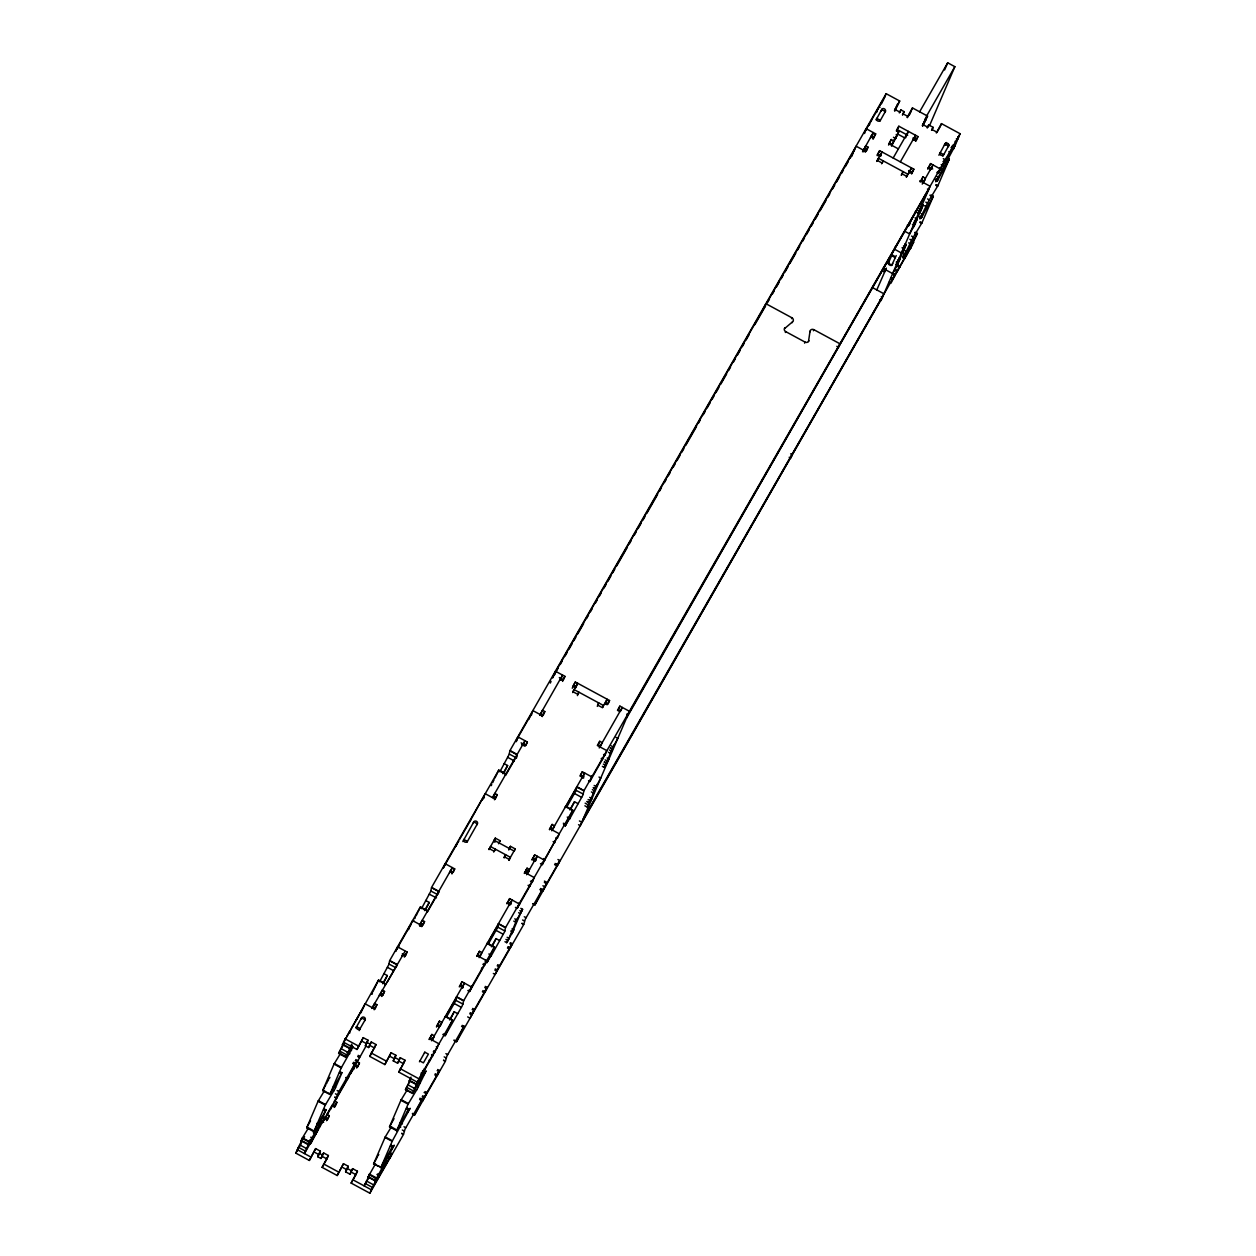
<?xml version="1.0" encoding="UTF-8"?>
<svg xmlns="http://www.w3.org/2000/svg" width="1256" height="1256" viewBox="0 0 1256 1256"><rect width="100%" height="100%" fill="white"/><g stroke="black" fill="none" stroke-linecap="round" stroke-linejoin="round"><path stroke-width="1.5" d="M808.503 341.475L810.026 331.301A2.716 2.418 23.2 0 1 813.888 329.684L839.919 343.767L838.443 347.206L836.81 346.326M343.61 1043.124L342.354 1044.851L378.543 980.025L385.702 983.903M376.329 1179.431L369.845 1193.2L351.131 1183.073L357.426 1171.236L352.638 1168.661L349.969 1174.187L345.588 1171.817L348.257 1166.29L343.485 1163.7L337.205 1175.522L322.117 1167.358L328.397 1155.52L323.624 1152.945L320.939 1158.472L317.721 1156.729L320.406 1151.203L315.633 1148.612L309.337 1160.45L295.804 1153.118L302.037 1140.008M912.405 243.852L917.398 233.428L915.153 232.219M355.354 1062.984L338.194 1092.861L336.687 1098.058L334.897 1097.085M379.61 981.768L388.873 964.467L389.611 960.777L396.786 964.655L396.472 966.508M421.482 908.653L430.745 891.336L431.499 887.647L438.658 891.525L438.313 893.581M422.22 1099.188L405.06 1129.065L403.553 1134.262L401.763 1133.289M453.997 1040.015L456.666 1041.538L464.123 1026.073L446.948 1055.951L445.425 1061.147L443.635 1060.174M446.414 1017.156L455.567 1001.032L456.478 996.981L463.652 1000.859L462.255 1005.805L445.048 1035.839L452.443 1020.406L445.268 1016.528L444.765 1017.596M499.872 771.765L509.151 754.448L509.889 750.758L517.017 754.84M516.436 758.043L516.844 755.876M488.286 944.041L497.439 927.901L498.365 923.851L505.524 927.729L504.488 931.999L490.986 956.256L491.237 955.267L488.851 953.979M535.056 904.65L542.514 889.232L525.338 919.062L523.815 924.259L522.025 923.286M566.676 807.153L575.829 791.013L576.755 786.962L583.914 790.84L582.894 795.111L569.392 819.367L569.643 818.378L567.241 817.091M326.089 1109.692L319.04 1125.988L309.604 1141.751L302.445 1137.873L308.16 1128.438M355.37 1063.031L347.928 1078.417L346.154 1077.413M422.236 1099.236L419.912 1098.262M565.247 825.914L572.705 810.403M375.073 1181.158L394.196 1145.189L391.385 1149.554L392.955 1145.849L392.469 1146.555L381.07 1167.248L373.566 1163.967L381.039 1167.295M409.22 1081.055L411.026 1077.13M494.315 947.291L486.826 962.755L491.237 955.267M410.414 1079.516L409.252 1081.024M953.116 145.115C954.576 151.442 957.308 137.375 960.196 133.764L941.482 123.638L936.301 132.901M921.119 213.708L922.689 214.556L921.119 218.23L933.349 196.266L931.12 195.057M302.413 1137.905L301.016 1140.997L302.037 1139.553M309.588 1141.783L304.454 1153.558L317.485 1130.808A2.041 1.805 23.2 0 0 316.904 1128.469M445.409 1016.23L452.568 1020.108L418.955 1078.81L412.627 1093.536L405.468 1089.659L410.131 1080.191M324.629 1090.428L318.082 1101.229L306.7 1127.778L313.859 1131.656L325.257 1105.107L334.991 1088.826L342.024 1072.593L330.155 1093.882L322.698 1090.538L334.049 1064.068L340.596 1053.266M491.253 785.644L491.74 784.608M391.495 1126.616L385.247 1136.947L392.406 1140.825L410.131 1108.279L407.337 1112.392L408.906 1108.687L408.42 1109.393L396.676 1130.698L389.517 1126.82L400.915 1100.272L407.462 1089.47M420.917 1073.943L423.303 1075.246L424.873 1071.541L412.973 1092.924L405.484 1089.611M542.419 889.468L540.63 888.494M904.948 250.745L906.738 251.718L905.168 255.423L917.398 233.428M936.85 176.437L938.64 177.41L937.133 181.084L949.301 159.104L946.616 157.659M343.5 1043.453L338.602 1053.454L345.761 1057.332L352.355 1045.369M351.664 1044.207L345.761 1057.332M375.544 1163.778L367.93 1177.249L368.981 1176.04M532.654 903.786L534.899 904.995L913.677 242.063L912.437 243.821M348.76 1033.076L349.969 1032.84M351.036 1029.166L350.236 1030.611M356.484 1019.401L355.998 1020.547L357.348 1018.192M358.588 1015.916L357.489 1017.925M361.053 1012.744L361.54 1011.598M362.56 1009.086L364.978 1003.732L374.524 1008.898L374.162 1009.761M356.013 1027.785L361.54 1017.91A2.041 1.805 23.2 0 1 364.224 1017.313A2.041 1.805 23.2 0 1 365.119 1019.856L364.758 1020.72M361.084 1018.993L361.54 1017.91L365.119 1019.856L359.954 1028.868M322.666 1090.569L329.81 1094.494L341.208 1067.945L353.124 1046.766M359.247 1030.611L360.111 1028.601L356.531 1026.67M323.2 1116.443L324.99 1117.416L311.3 1142.442L312.964 1138.423L310.719 1137.214M323.028 1122.001L323.389 1121.137M323.514 1120.854L324.99 1117.416M371.776 1008.458L404.997 951.357M334.127 1107.415L334.504 1106.552L332.118 1105.264L326.905 1114.37L325.43 1117.793L327.518 1119.614M375.45 1008.128L373.063 1006.841L374.539 1003.403L376.926 1004.69L374.853 1009.18M332.118 1105.264L330.94 1108.86M379.296 995.38L379.752 994.297L382.138 995.6L381.777 996.448M356.688 1068.04L357.049 1067.176L354.663 1065.889L334.52 1101.057L333.044 1104.495L335.43 1105.782L334.677 1107.101M408.216 929.377L408.702 928.231L408.655 929.613M326.513 1120.713L329.292 1115.658L326.905 1114.37M344.851 1039.701L343.453 1042.166L356.987 1049.482L363.267 1037.66L368.039 1040.235L365.37 1045.777L368.589 1047.52L371.274 1041.978L376.046 1044.568L369.751 1056.406L384.854 1064.57L391.134 1052.732L395.907 1055.323L395.263 1056.83M410.618 925.17L412.58 920.601L422.126 925.766L421.765 926.63M327.816 1119.08L328.46 1117.589M328.648 1117.165L329.292 1115.658M309.337 1160.45L315.633 1148.612M356.987 1049.482L363.267 1037.66M335.43 1105.782L336.906 1102.36L334.52 1101.057M382.766 995.349L383.724 993.323M383.896 992.899L384.54 991.392L382.154 990.105L380.694 993.527L383.08 994.831M354.663 1065.889L353.643 1069.562M401.936 955.785L402.312 954.921L404.699 956.224L404.322 957.072M366.187 1045.777L350.675 1073.707M365.37 1045.777L368.039 1040.235M317.721 1156.729L320.406 1151.203M357.677 1066.941L359.452 1062.984L355.275 1060.723M405.029 956.507L407.101 952.017L397.54 946.851L395.577 951.42L397.54 948.013M419.378 925.327L452.317 867.598L450.355 872.166M446.084 862.951L443.195 868.288L445.158 863.72L454.703 868.885L453.228 872.323L450.245 870.706M368.589 1047.52L371.274 1041.978M320.939 1158.472L323.624 1152.945M456.305 845.1L455.818 846.246L457.42 843.435M458.22 842.038L458.723 840.892L444.514 865.698M424.544 921.574L423.068 924.997L420.681 923.71L422.157 920.271L424.544 921.574L422.126 925.766M471.141 819.195L459.555 839.448M369.751 1056.406L376.046 1044.568M449.538 872.653L449.915 871.79L452.301 873.093L451.94 873.941M462.852 841.551L473.795 821.911A2.041 1.805 23.2 0 1 476.495 821.298A2.041 1.805 23.2 0 1 477.374 823.842L477.013 824.705M326.403 1159.885L328.397 1155.52M473.151 823.402L473.795 821.911L477.374 823.842L466.981 842.211M516.31 741.652L517.817 736.832L527.379 742.013L525.903 745.436L521.13 742.861M493.341 796.822L494.817 793.4L497.203 794.687L495.728 798.125L493.341 796.822L495.257 793.478M494.424 799.742L497.203 794.687M384.854 1064.57L391.134 1052.732M337.205 1175.522L343.485 1163.7M550.316 683.06L551.054 681.364M553.221 676.278L552.499 677.973L558.292 667.878M554.524 674.959L555.403 671.206L564.965 676.387L562.578 681.38M539.656 715.323L562.578 675.084L560.396 680.171M401.716 1066.988L405.06 1060.284L400.287 1057.693L397.603 1063.22L393.238 1060.849L395.907 1055.323M345.588 1171.817L348.257 1166.29M393.238 1060.849L394.981 1057.474M544.806 711.555L543.346 714.994L540.944 713.691L542.419 710.268L544.806 711.555L542.404 715.763L532.858 710.582L531.335 715.402M488.914 849.496L495.288 838.129L500.061 840.719L499.417 842.211M397.603 1063.22L400.287 1057.693M489.149 849.574L490.468 846.528L510.36 857.298L509.057 860.344M349.969 1174.187L352.638 1168.661M494.283 840.484L495.288 838.129M436.334 1046.593L437.528 1047.237L417.479 1082.248L398.78 1072.106L405.06 1060.284M493.687 852.07L495.257 849.119L494.424 851.05M355.04 1176.244L356.045 1174.454M356.312 1173.811L357.426 1171.236M498.491 843.671L500.061 840.719M498.868 843.498L499.244 842.65M572.249 688.225L575.327 681.992L609.553 700.518L608.077 703.957L605.942 702.795M572.799 692.574L574.086 689.575L603.539 705.527L602.676 707.52M575.766 687.786L577.697 683.28L572.909 691.679L577.682 694.27L578.875 692.166L577.415 695.604M504.033 857.675L505.603 854.724L504.315 857.722M368.589 1176.903L364.146 1185.884L367.301 1180.373M373.566 1163.967L385.247 1136.947M508.664 849.7L510.407 846.324L515.196 848.899L514.363 850.83M508.947 849.747L510.407 846.324M419.441 1061.791L424.826 1052.183L428.406 1054.114L423.398 1062.874L419.818 1060.928M429.081 1039.497L431.86 1034.442L434.246 1035.729L432.77 1039.167L430.384 1037.864L431.86 1034.442M424.45 1053.03L424.826 1052.183M436.429 1026.843L439.474 1021.128L441.861 1022.431L440.573 1025.43M436.79 1026.67L439.474 1021.128M431.467 1040.784L464.406 983.056L462.946 986.478L460.544 985.191L462.02 981.752L472.02 987.31L471.612 985.677M508.806 860.266L515.196 848.899M439.082 1027.487L439.459 1026.623L437.072 1025.336M380.725 1167.86L392.406 1140.825M396.676 1130.698L408.074 1104.15L417.306 1088.826L426.114 1070.881L423.303 1075.246M459.256 986.823L462.02 981.752M378.04 1173.653L379.83 1174.627L376.926 1179.965L375.136 1178.992M379.83 1174.627L379.328 1175.773L376.941 1174.47M425.501 1068.244L425.015 1069.39L424.12 1068.903M386.346 1161.188L387.24 1161.674L384.352 1167.012L381.95 1165.725M430.51 1059.483L430.023 1060.629L429.128 1060.143M387.24 1161.674L386.754 1162.821L384.964 1161.847M461.643 988.111L462.004 987.247L459.618 985.96M462.899 987.875L462.82 986.761M390.067 1152.647L391.856 1153.62L389.894 1158.205L387.492 1156.902M476.683 956.365L479.462 951.31L481.849 952.598L480.75 955.172M477.092 956.318L479.462 951.31M479.085 957.653L512.024 899.924L510.501 904.744M506.859 903.692L509.638 898.621L519.623 904.179L519.215 902.546M425.046 1091.574L426.836 1092.547L422.456 1101.324L420.666 1100.35M467.829 990.529L469.618 991.502L471.581 986.933M507.251 903.629L509.638 898.621M426.836 1092.547L426.334 1093.693L424.104 1092.469M764.417 307.123L765.893 303.685L791.908 317.784A2.716 2.418 23.2 0 1 792.536 321.819L792.159 322.682M509.245 904.979L509.622 904.116L507.22 902.828M437.669 1069.531L439.459 1070.489L437.496 1075.073L435.267 1073.723M524.302 873.234L527.08 868.179L529.467 869.466L527.991 872.904L525.605 871.601L527.08 868.179M597.307 706.374L598.782 702.952L597.573 705.04L602.362 707.63L607.15 699.231L605 704.224M531.916 859.936L534.695 854.881L544.24 860.046L542.278 864.63L540.488 863.657M532.466 859.622L534.695 854.881M526.594 874.741L537.081 856.168L535.558 860.988M534.302 861.223L534.679 860.376L532.277 859.073M549.359 829.478L552.138 824.423L554.524 825.726L553.409 828.285M549.61 829.698L552.138 824.423M472.649 1008.442L474.438 1009.416L470.074 1018.192L467.687 1016.905M515.431 907.413L517.221 908.371L519.183 903.802M474.438 1009.416L473.952 1010.562L472.162 1009.588M551.745 830.781L584.684 773.037L583.585 775.611M553.221 828.725L550.662 827.861M485.271 986.4L487.061 987.357L485.099 991.942L482.869 990.592M504.959 941.717L506.749 942.691L508.947 938.295L507.141 937.321M513.798 921.119L515.588 922.092L522.59 909.313L520.8 908.339M507.958 940.587L517.786 917.712M511.569 934.276L521.381 911.401M506.749 942.691L513.751 929.895L511.961 928.922M518.618 912.72L520.408 913.693L522.59 909.313M497.706 964.687L499.495 965.66L495.131 974.436L493.341 973.463M588.546 780.761L589.88 781.499L591.859 776.915L582.297 771.749L580.822 775.172L584.009 776.899M499.495 965.66L499.009 966.806L497.219 965.833M510.329 942.644L512.118 943.617L509.23 948.955L507.44 947.982M583.616 778.108L582.721 777.621L583.459 775.894M512.118 943.617L510.156 948.186L508.366 947.212M599.74 741.291L598.264 744.73L600.651 746.017L602.126 742.594L599.74 741.291L597.338 745.499L606.884 750.664L604.921 755.249L603.571 754.511M851.725 156.341L853.421 152.4M853.876 151.332L856.09 146.183L865.635 151.364L865.274 152.212M599.222 747.932L622.27 707.411L620.825 710.802L618.407 709.546L619.883 706.123L629.429 711.288L580.319 825.679L578.529 824.705M864.599 133.497L864.756 131.833M865.007 131.252L866.106 128.677L875.668 133.858L873.297 138.867M867.048 127.908L865.353 131.158M868.854 124.988L869.702 124.313M870.267 122.586L871.648 119.87M876.625 112.506L876.672 111.109M878.855 107.419L879.781 105.692M544.413 881.084L547.098 882.528L542.733 891.305L540.488 890.096M784.623 328.554L792.536 321.819M547.098 882.528L546.611 883.675L544.382 882.466M884.036 98.627L884.868 96.681M885.15 96.037L886.155 93.682L899.688 101.014L894.9 110.999M876.06 119.87L881.869 109.366L881.084 111.125M862.527 151.756L873.281 132.555L871.428 136.857M785.361 332.495L785.738 331.631A2.716 2.418 23.2 0 1 784.984 327.69M791.547 318.647L791.908 317.784M866.609 150.61L864.191 149.291L865.667 145.869L868.053 147.156L866.122 151.379M557.947 859.512L559.736 860.486L556.832 865.824L554.603 864.615M863.437 151.741L864.568 150.971M559.736 860.486L557.774 865.054L555.984 864.097M870.502 137.626L870.879 136.763L873.265 138.05L872.889 138.914M879.922 121.173L885.449 111.297A1.586 1.413 23.2 0 0 885.449 110.073L885.37 109.9A2.072 1.837 23.2 0 0 881.759 109.272M884.931 112.412L885.449 111.297M584.888 805.803L587.133 807.011L589.315 802.615L587.086 801.407M587.149 801.846L588.938 802.82L591.121 798.424M591.403 791.939L593.193 792.897L595.375 788.517L593.586 787.543M593.193 787.732L594.999 788.705L600.792 778.014L598.986 777.056M602.362 766.38L604.167 767.353L606.35 762.973L604.56 762M604.167 762.188L605.957 763.161L608.14 758.765M608.422 752.281L610.212 753.239L612.41 748.859L610.604 747.885M610.228 748.089L612.017 749.047L617.811 738.371L616.021 737.398M597.181 784.325L588.342 804.908L585.155 803.181M605.361 765.249L614.2 744.667M894.508 110.261L899.688 101.014M877.238 155.681L879.624 150.673L913.85 169.199L911.62 173.94M876.735 161.427L881.995 151.945L880.048 156.451M877.3 160.752L878.384 158.256L907.837 174.192L906.753 176.703M899.296 112.852L900.866 109.9L904.085 111.643L902.703 114.861M899.751 112.475L900.866 109.9M889.766 142.964L891.226 139.526L893.613 140.829L892.153 144.252L889.719 142.948L888.557 145.068M902.42 114.814L904.085 111.643M804.578 343.155L805.033 342.087A2.716 2.418 23.2 0 0 808.88 340.627M881.602 163.798L883.172 160.847L882.434 162.558M809.665 332.149L810.026 331.301M912.892 138.066L916.488 140.013L917.948 136.574L898.856 126.228L896.47 131.236M813.433 330.752L813.888 329.684M891.509 146.151L898.825 131.723L896.439 130.436L898.856 126.228M907.193 117.389L912.468 107.922L927.556 116.086L922.768 126.087M909.485 114.767L912.468 107.922M905.655 137.815L908.402 131.409L893.173 158.005M913.505 140.091L915.561 135.287L900.332 161.883M914.541 139.086L915.027 137.94M944.622 69.944L947.699 62.8L954.858 66.678L929.534 125.663M922.375 125.349L927.556 116.086M901.227 175.228L903.08 171.617L901.604 175.055M923.348 123.685L926.787 115.678L954.858 66.678M927.148 127.939L928.718 124.972L933.098 127.343L931.999 129.918M906.283 177.159L911.448 167.896L909.297 172.904M927.619 127.547L928.718 124.972M931.528 130.31L933.098 127.343M940.1 126.856L936.85 132.587M940.383 126.212L941.482 123.638M920.193 181.947L922.972 176.892L925.358 178.195L923.976 181.398M920.899 181.382L922.972 176.892M927.729 168.869L930.586 163.594L940.587 169.136L940.179 167.519M928.058 168.869L930.586 163.594M876.751 290.01L886.359 268.125M895.324 246.726L895.214 247.542M922.234 184.083L932.973 164.881L931.261 168.885M930.209 169.953L930.57 169.089L928.184 167.802M938.891 155.21L945.156 143.624L944.512 145.131M911.102 220.271L908.857 225.515A2.041 0.926 29.8 0 1 907.382 225.688M911.307 219.784L912.139 217.885M944.512 145.037L945.014 143.891L948.594 145.822M944.999 145.052L946.286 142.509M942.848 156.293L948.735 145.57A1.586 1.413 23.2 0 0 948.735 144.33L948.751 144.33M896.235 267.277L905.074 246.694M913.269 227.634L922.108 207.036M883.078 268.407L892.623 273.588L898.417 262.897L896.627 261.923M896.25 262.127L898.04 263.085L900.222 258.705L898.872 257.982M901.18 252.566L902.295 253.178L904.477 248.782L902.248 247.573M902.31 248.013L904.1 248.986L906.283 244.59L904.932 243.868M904.728 231.261L909.658 233.93L915.451 223.238L913.662 222.265M913.724 222.704L915.059 223.442L917.257 219.046L915.012 217.838M917.524 212.547L919.329 213.52L921.512 209.14L920.161 208.402M920.224 208.841L921.119 209.328L923.301 204.932L921.072 203.723M948.217 146.685L948.735 145.57M893.613 273.416L895.402 274.373L891.022 283.149L889.232 282.192M936.835 172.621L938.185 173.344L940.147 168.759M895.402 274.373L894.9 275.519L893.11 274.562M898.213 265.361L900.003 266.335L897.114 271.673L895.324 270.699M900.003 266.335L899.516 267.481L897.506 266.382M906.738 251.718L903.928 256.083L912.735 238.138L921.951 222.814L933.349 196.266M922.689 214.556L919.879 218.921L928.686 200.976L937.918 185.653L949.301 159.104M938.64 177.41L935.83 181.775L954.905 146.073M906.078 252.66L907.429 253.382L904.524 258.72L902.515 257.637M950.698 151.191L950.211 152.337L948.861 151.615M907.429 253.382L906.926 254.528L905.136 253.555M346.797 1054.914L339.638 1051.037M383.755 973.604L387.335 975.551L383.52 983.103M425.627 900.489L429.207 902.42L426.679 907.554M504.017 763.601L507.612 765.532L504.441 771.875M457.781 1013.686L454.201 1011.755L450.386 1019.307M499.653 940.571L496.073 938.625L492.258 946.176M578.058 803.683L574.479 801.736L570.664 809.288M430.887 891.053L437.653 894.586M455.865 1000.373L463.087 1004.141M576.143 790.369L583.365 794.137M883.565 99.711L882.874 101.108M378.401 980.355L385.514 984.327L385.058 985.269M420.273 907.24L427.385 911.197L426.93 912.154M498.663 770.352L494.958 777.998M505.838 774.198L505.336 775.266M487.14 943.444L486.637 944.465M414.763 1114.716L422.157 1099.471M565.53 806.556L565.027 807.577M498.632 770.43L505.791 774.308M487.093 943.523L494.252 947.401M371.933 993.669L372.388 992.727M372.844 991.785L373.77 989.901M374.225 988.943L378.354 980.449M413.35 921.496L413.805 920.554M414.731 918.67L415.187 917.712M416.097 915.828L417.479 913.002M417.934 912.044L420.226 907.319M380.019 995.663L381.384 992.837M420.054 926.331L421.435 923.49M492.666 782.724L493.121 781.782M493.577 780.824L494.032 779.882M426.365 908.151L425.392 909.972M881.414 103.808L882.387 102.003M346.138 1056.688L338.916 1052.889L343.814 1044.003M323.012 1089.957L325.775 1084.933M326.466 1083.677L327.157 1082.421M327.847 1081.165L328.538 1079.909M329.229 1078.653L329.92 1077.381M306.7 1127.778L310.515 1120.839M307.061 1127.119L314.173 1131.091L326.073 1109.645M405.829 1089.015L408.593 1083.975M409.283 1082.719L409.99 1081.463M389.533 1126.773L394.023 1118.625M373.88 1163.401L374.618 1162.067M375.309 1160.811L375.999 1159.555M376.69 1158.299L377.381 1157.043M378.072 1155.787L378.762 1154.515M397.022 1130.086L389.878 1126.161M436.507 897.867L429.238 894.193M886.155 93.682L509.983 750.523L517.142 754.401M345.212 1039.089L345.902 1037.864M346.609 1036.64L349.718 1031.223M351.476 1028.162L359.86 1013.529M360.127 1013.043L363.502 1007.155M396.08 950.274L400.083 943.287M400.397 942.738L411.105 924.024M469.571 821.942L485.24 793.714L494.801 798.895M482.1 800.056L484.376 797.466M516.342 740.271L531.382 714.02M553.927 674.645L854.614 149.621M865.886 129.933L868.555 125.27M868.697 125.035L869.246 124.061M870.91 121.173L878.415 108.047M880.126 105.08L883.627 98.957M883.988 98.345L884.679 97.12M348.87 1032.982L349.78 1031.396M360.598 1012.493L362.403 1009.353M397.681 947.746L398.921 946.317M409.268 927.54L410.021 926.222M515.855 741.417L516.907 739.58M517.205 739.046L518.116 737.476M530.597 715.685L528.635 719.107L529.42 718.463M864.144 133.262L864.756 132.21M868.917 124.941L869.811 123.371M876.17 112.255L877.379 110.151M877.536 109.9L878.588 108.063M560.239 664.487L562.186 661.08M565.106 655.977L567.053 652.586M568.999 649.195L571.92 644.092M573.866 640.686L575.813 637.294M577.76 633.903L583.6 623.698M586.521 618.611L588.467 615.205M590.414 611.813L592.361 608.406M595.281 603.32L597.228 599.913M599.175 596.522L601.106 593.115M604.026 588.012L605.973 584.621M607.92 581.23L610.84 576.127M612.787 572.72L614.734 569.329M616.68 565.938L627.388 547.239M629.335 543.848L631.281 540.441M634.202 535.354L636.148 531.947M638.095 528.556L641.015 523.454M642.962 520.062L644.909 516.656M646.856 513.264L657.547 494.566M659.494 491.175L661.441 487.768M664.361 482.681L666.308 479.274M668.255 475.883L670.202 472.476M673.122 467.389L675.069 463.982M677.015 460.591L679.936 455.488M681.882 452.097L683.829 448.69M685.776 445.299L696.483 426.6M698.43 423.209L700.361 419.802M703.282 414.715L705.228 411.309M707.175 407.917L710.095 402.815M712.042 399.424L713.989 396.017M715.936 392.626L718.856 387.523M720.803 384.132L726.643 373.927M728.59 370.536L730.537 367.129M733.457 362.042L735.404 358.635M737.351 355.244L740.271 350.141M742.217 346.75L744.164 343.343M746.111 339.952L749.016 334.85M754.856 324.66L765.563 305.962M767.51 302.57L769.457 299.164M772.377 294.077L774.324 290.67M776.271 287.279L779.191 282.176M781.138 278.785L783.085 275.378M785.031 271.987L787.952 266.884M789.898 263.493L795.739 253.288M797.67 249.897L799.617 246.506M802.537 241.403L804.484 237.996M806.431 234.605L809.351 229.503M811.298 226.111L813.244 222.704M815.191 219.313L818.111 214.211M820.058 210.82L825.899 200.63M827.845 197.223L829.792 193.832M832.712 188.73L834.659 185.339M836.606 181.932L839.526 176.829M841.473 173.438L843.42 170.031M845.367 166.64L848.271 161.537M850.218 158.146L852.165 154.739M371.949 994.218L372.404 993.433M382.656 983.715L387.335 975.551M424.528 910.6L429.207 902.42M502.934 773.712L507.612 765.532M492.415 797.591L524.992 740.71L523.014 745.295L524.38 742.924M373.063 1006.841L374.696 1003.999M386.989 982.537L397.053 964.953M427.385 911.997L438.862 891.948M505.791 775.093L517.284 755.029M864.191 149.291L866.138 145.979M870.895 137.658L872.81 134.329M863.704 151.081L865.604 147.753M380.835 995.082L381.824 993.37M420.273 926.206L421.749 923.662M374.524 1008.898L376.926 1004.69M382.138 995.6L384.54 991.392M404.699 956.224L407.101 952.017M452.301 873.093L454.703 868.885M527.379 742.013L524.961 746.205L521.68 744.557M564.965 676.387L562.547 680.579L560.16 679.292M865.635 151.364L868.053 147.156M873.265 138.05L875.668 133.858M494.974 799.428L495.429 798.643M302.288 1140.935L297.279 1149.68L310.813 1157.012M304.14 1137.434L304.596 1136.649M295.804 1153.118L298.316 1148.738M299.572 1146.555L300.828 1144.373M894.57 110.716L897.538 104.075M325.257 1105.107L318.082 1101.229M323.985 1120.305L348.728 1077.099M575.327 681.992L572.924 686.2L575.311 687.487M879.624 150.673L877.206 154.865L879.593 156.168M334.504 1106.552L336.906 1102.36M357.049 1067.176L359.452 1062.984M891.226 139.526L888.824 143.733L898.385 148.899M893.613 140.829L898.825 131.723M892.105 144.236L897.365 135.161L896.172 134.518M907.35 117.64L910.993 111.36M919.628 111.8L947.699 62.8M322.117 1167.358L324.598 1163.025M325.053 1162.24L325.948 1160.67M922.438 125.804L926.08 119.524L925.138 119.022M917.948 136.574L915.545 140.782L913.159 139.479M915.734 141.316L916.173 140.531M605.675 702.654L606.884 700.55M609.553 700.518L607.15 704.726L604.764 703.439M913.85 169.199L911.448 173.407L909.046 172.103M398.78 1072.106L400.13 1069.751M400.35 1069.358L401.261 1067.788M582.297 771.749L579.895 775.941L582.282 777.244M619.883 706.123L617.481 710.315L619.867 711.618M429.474 1039.434L430.384 1037.864M459.806 986.51L460.544 985.191M524.553 873.454L525.605 871.601M432.77 1039.167L433.744 1037.456M445.425 1017.062L456.76 997.28M462.444 987.624L462.899 986.839M487.077 944.324L498.569 924.275M510.062 904.493L510.957 902.923M528.321 872.339L528.964 871.193M535.119 860.753L536.014 859.167M565.483 807.42L576.975 787.355M582.721 777.621L583.475 776.302M923.882 181.618L924.871 179.906M931.308 168.932L931.921 167.88M351.131 1183.073L354.82 1176.637M449.522 1019.919L454.201 1011.755M491.394 946.804L496.073 938.625M569.8 809.9L574.479 801.736M960.196 133.764L584.009 790.605L576.849 786.727M883.894 267.544L882.089 270.699L884.475 271.987L886.281 268.847M469.618 991.502L485.13 964.106L483.937 963.462M517.221 908.371L532.748 880.974L531.853 880.503M542.278 864.63L557.209 836.904M589.88 781.499L605.408 754.102M938.185 173.344L958.721 137.202L957.826 136.716M626.493 718.149L926.583 192.812M892.419 254.026L888.243 263.226A2.041 0.926 29.8 0 0 889.672 265.047A2.041 0.926 29.8 0 0 891.823 265.157L892.733 263.587M909.752 223.929L908.857 225.515L907.507 224.777M565.279 825.883L569.643 818.378M889.154 261.656L888.243 263.226L891.823 265.157L896.235 255.565M923.301 204.932L918.497 213.332L915.31 211.62M612.017 749.047L613.226 746.959L611.217 745.797M920.303 211.228L921.512 209.14M610.212 753.239L611.421 751.151M916.048 221.15L917.257 219.046M605.957 763.161L607.166 761.058L605.157 759.896M367.663 1179.761L368.714 1177.924M914.242 225.342L915.451 223.238M515.588 922.092L516.797 919.989L514.787 918.843M604.167 767.353L608.972 758.954L607.182 757.98M512.542 931.999L513.751 929.895M906.283 244.59L901.463 252.99L894.759 249.363M594.999 788.705L596.192 786.601L594.182 785.455M903.284 250.886L904.477 248.782M593.193 792.897L594.386 790.809M899.013 260.808L900.222 258.705M588.938 802.82L590.132 800.716L588.122 799.554M898.417 262.897L897.224 265L895.873 264.262M587.133 807.011L591.937 798.612L589.708 797.403M583.271 818.818L883.957 293.794L872.261 287.467M391.856 1153.62L388.952 1158.974L387.617 1158.236M439.459 1070.489L436.57 1075.842L434.764 1074.869M487.061 987.357L484.172 992.711L482.382 991.738M544.209 887.882L559.25 861.632M369.845 1193.2L403.459 1134.498L401.669 1133.54M325.555 1104.589L318.412 1100.68M375.136 1181.08L376.313 1179.337M409.377 1080.851L416.442 1084.65M341.82 1072.765L340.156 1071.792M424.638 1071.808L422.534 1070.599M342.464 1044.709L349.576 1048.446M956.334 138.882L957.684 139.604M955.078 141.363L956.413 142.085M894.884 109.413L899.657 111.988M902.876 113.731L907.648 116.321M922.736 124.501L927.525 127.076M931.889 129.447L936.678 132.037M952.77 145.429L954.56 146.403M879.074 106.917L879.969 107.404M951.765 146.261L953.1 146.999L952.613 148.145L951.263 147.407M881.728 109.617L885.307 111.564M952.079 147.517L953.869 148.491M945.454 144.267L946.349 144.738M951.31 147.831L953.54 149.04M897.333 129.651L907.696 135.24M946.255 158.303L948.939 159.763M898.26 134.376L904.618 137.815M943.303 158.649L945.69 159.952L945.203 161.098L943.853 160.36M943.005 161.506L945.25 162.731M893.456 137.281L895.858 138.568M942.832 163.908L942.785 165.29L941.451 164.567M941.309 164.756L943.554 165.965M940.069 168.304L942.078 169.403M871.209 135.664L874.192 137.281M929.11 167.032L932.706 168.963M937.478 171.554L938.672 172.198M936.081 178.917L937.887 179.875M935.375 179.875L937.164 180.833M936.113 184.679L937.918 185.653M878.148 154.096L881.225 155.775M908.59 170.581L912.374 172.637M935.798 185.229L937.588 186.202M921.496 180.33L923.929 181.633M920.57 181.1L930.115 186.265L881.005 300.655L879.655 299.933M919.737 180.848L921.025 181.555M877.19 160.36L881.963 162.95M901.871 173.721L906.644 176.311M927.446 189.044L928.655 189.703L627.969 714.727L626.775 714.083M929.848 195.214L932.988 196.925M927.509 198.919L929.299 199.877M925.813 202.153L927.603 203.127M924.557 205.701L926.127 206.549M920.978 206.502L922.328 207.224M918.733 210.459L920.522 211.416M920.13 216.063L921.92 217.037M919.423 217.021L921.213 217.994M920.161 221.841L921.951 222.814M919.847 222.391L921.637 223.364M914.478 220.365L916.268 221.339M912.453 224.369L914.462 225.531M914.792 232.862L917.037 234.071M914.572 234.872L916.362 235.845M911.542 236.065L913.332 237.039M913.3 237.353L915.09 238.326M909.846 239.315L911.636 240.289M912.688 241.827L913.583 242.314M911.448 241.67L913.238 242.628M910.993 243.884L912.547 244.716L892.498 279.727L890.708 278.754M908.606 242.863L910.176 243.711M908.653 246.851L911.071 248.154M903.504 245.909L905.293 246.883M902.389 250.399L903.504 251.074M904.179 253.225L905.968 254.199M903.472 254.183L905.262 255.156M902.326 256.13L905.027 257.574M897.459 259.961L899.233 260.997M896.093 264.451L897.443 265.189M895.811 269.553L897.6 270.527M891.195 277.607L892.985 278.581M881.288 296.573L882.481 297.232L581.795 822.256L579.409 820.953M785.738 331.631L805.033 342.087M790.652 453.856L792.269 454.735L790.793 458.157L789.176 457.278M559.312 677.549L563.489 679.81M573.851 685.431L575.986 686.577M609.411 749.989L611.201 750.962M541.556 716.077L542.451 716.564M602.111 757.808L602.519 759.44L601.169 758.718M603.351 764.103L605.141 765.061M591.89 775.659L592.298 777.291L590.948 776.569M592.377 789.647L594.167 790.621M509.324 754.055L516.499 757.933M507.628 757.305L514.348 760.932M574.494 793.494L581.669 797.387M505.98 773.9L498.82 770.022L431.577 887.411L438.752 891.289M565.687 806.226L572.846 810.104L505.619 927.493L498.444 923.615M565.498 806.635L572.658 810.513M563.347 823.23L566.032 824.674M563.52 824.674L565.31 825.632M549.72 828.63L559.281 833.796L557.319 838.38L555.968 837.642M554.508 840.939L554.901 842.572L553.111 841.598M555.089 863.469L557.334 864.678M543.832 858.555L545.167 859.277L544.68 860.423L543.346 859.701M533.219 858.303L535.904 859.763M541.87 862.998L542.765 863.484M494.063 840.217L513.971 850.987M494.11 841.724L495.005 842.211M489.275 848.632L494.048 851.223M504.394 856.812L509.182 859.402M525.95 869.968L528.792 871.507M524.663 872.37L534.224 877.552L532.261 882.12L530.472 881.163M542.906 885.763L544.696 886.736M539.923 889.452L541.713 890.426M529.451 884.695L529.844 886.328L528.054 885.354M533.298 903.613L535.087 904.587M508.162 902.059L511.145 903.676M519.811 910.616L521.617 911.589M524.286 916.754L526.076 917.712M522.59 919.989L524.38 920.962M521.947 923.521L523.736 924.495L456.493 1041.883L454.264 1040.675M510.752 931.026L512.762 932.188M497.8 927.148L504.959 931.026M496.104 930.398L503.264 934.276M505.948 939.425L507.738 940.399M509.842 943.79L511.632 944.763L496.607 971.014L494.801 970.04M507.926 946.836L509.716 947.809M427.59 910.788L420.415 906.91L389.705 960.542L396.865 964.42M487.281 943.115L494.456 946.993L463.731 1000.624L456.572 996.73M477.986 954.733L480.373 956.036M477.06 955.502L486.606 960.683L484.643 965.252L482.854 964.278M485.397 960.353L487.626 961.578M485.13 961.562L486.92 962.52M495.304 968.894L497.093 969.868M481.833 967.827L482.241 969.459L481.346 968.973M484.785 987.546L486.574 988.503L471.55 1014.754L469.744 1013.796M402.344 953.681L405.625 955.455M469.21 989.869L470.105 990.356M389.046 964.058L395.766 967.701M387.366 967.308L393.63 970.7M454.232 1003.513L461.392 1007.39M470.246 1012.65L472.036 1013.623M462.239 1025.383L464.029 1026.356M461.533 1026.34L463.323 1027.314M437.999 1024.566L440.244 1025.775M443.965 1033.719L445.754 1034.693M442.803 1034.442L445.048 1035.65M429.458 1038.633L439.003 1043.815L436.586 1048.148M445.896 1053.643L447.685 1054.616M433.775 1050.707L435.125 1051.445L434.639 1052.591L433.289 1051.853M444.2 1056.877L445.99 1057.85M443.541 1060.409L445.33 1061.383L414.621 1115.014L412.376 1113.789M431.577 1054.569L432.912 1055.291L432.425 1056.437L431.53 1055.951M437.182 1070.662L438.972 1071.635L423.931 1097.885L422.142 1096.912M422.723 1072.043L424.057 1072.765M422.204 1071.949L422.613 1073.582L421.262 1072.86M366.846 1042.339L370.065 1044.081M394.698 1057.426L399.078 1059.797M361.791 1041.083L366.579 1043.673M369.798 1045.416L374.571 1048.006M389.658 1056.17L394.431 1058.761M398.811 1061.132L403.584 1063.706M344.929 1038.728L358.462 1046.06M371.226 1052.968L386.314 1061.132M400.256 1068.683L418.955 1078.81M417.479 1081.95L419.865 1083.253M342.762 1044.254L349.922 1048.132M409.629 1080.458L416.788 1084.336M349.733 1049.514L351.523 1050.471M416.144 1085.467L418.389 1086.676M358.18 1055.37L359.97 1056.343L359.467 1057.489L357.677 1056.516M340.91 1048.556L348.069 1052.45M407.776 1084.76L414.935 1088.638M347.143 1052.261L349.827 1053.721M414.009 1088.465L416.694 1089.925M355.762 1059.577L357.552 1060.535M422.628 1095.782L424.418 1096.739M406.504 1087.241L413.664 1091.119M353.501 1062.293L355.291 1063.267M352.779 1063.251L354.569 1064.225M419.645 1099.455L421.435 1100.429M353.36 1063.91L357.976 1066.407M334.363 1063.518L341.538 1067.396M401.229 1099.722L408.404 1103.6M334.049 1064.068L341.208 1067.945M400.915 1100.272L408.074 1104.15M407.023 1107.996L408.812 1108.97M339.45 1072.75L341.24 1073.723M406.316 1108.954L408.106 1109.927M412.58 1113.381L414.81 1114.59M345.965 1077.836L347.755 1078.81M333.327 1086.424L335.572 1087.633M400.193 1122.629L402.438 1123.837M337.142 1090.553L338.947 1091.527M404.008 1126.758L405.814 1127.731M331.631 1089.674L333.876 1090.883M398.953 1126.114L400.743 1127.087M335.462 1093.803L337.252 1094.777M402.328 1130.007L404.118 1130.981M334.803 1097.336L336.592 1098.293M384.948 1137.434L392.123 1141.312M324.205 1108.954L325.995 1109.927M391.071 1145.158L392.861 1146.131M323.499 1109.912L325.288 1110.885M390.365 1146.116L392.155 1147.089M322.101 1117.275L326.89 1119.85M389.564 1153.793L391.354 1154.766L371.321 1189.762L352.606 1179.635M320.625 1120.697L323.624 1122.315M319.856 1121.545L322.086 1122.77M316.92 1123.335L319.605 1124.795M384.681 1160.026L386.471 1160.999M318.584 1124.497L320.374 1125.47L319.887 1126.616L318.537 1125.894M315.68 1126.82L317.925 1128.045M382.546 1163.025L384.791 1164.234M315.727 1128.453L317.972 1129.678M383.049 1164.909L384.838 1165.866M313.325 1132.786L316.01 1134.247A2.041 1.805 23.2 0 0 314.581 1131.499M369.327 1174.046L376.486 1177.924M308.317 1141.406L310.546 1142.615M375.183 1177.61L377.412 1178.819M302.131 1138.391L310.766 1142.882M368.997 1174.595L376.172 1178.473M308.269 1142.787L310.059 1143.761M301.44 1140.479L308.599 1144.357M368.306 1176.684L375.466 1180.562M301.095 1140.809L308.269 1144.687M367.961 1177.013L375.136 1180.891M319.197 1153.306L322.415 1155.049M347.064 1168.378L351.445 1170.749M314.157 1152.05L318.93 1154.625M322.148 1156.368L326.921 1158.958M342.009 1167.122L346.797 1169.713M351.162 1172.083L355.95 1174.674M299.587 1144.797L306.747 1148.675M366.454 1181.001L373.613 1184.879M298.316 1147.278L305.491 1151.155M365.182 1183.482L372.357 1187.36M323.593 1163.935L338.68 1172.099M356.453 1028.319L356.374 1028.162A1.586 1.413 23.2 0 1 356.374 1026.921M312.43 1139.914A2.072 1.837 23.2 0 1 309.667 1140.024M310.954 1143.352A2.072 1.837 23.2 0 1 308.332 1143.557M945.046 143.529A2.072 1.837 23.2 0 1 948.468 144.236M360.079 1028.962A2.072 1.837 23.2 0 1 356.641 1028.256M880.299 120.309L876.719 118.378A2.041 1.805 23.2 0 0 877.599 120.921A2.041 1.805 23.2 0 0 880.299 120.309M943.57 154.582L939.99 152.635A2.041 1.805 23.2 0 0 940.885 155.179A2.041 1.805 23.2 0 0 943.57 154.582M895.104 257.543L891.525 255.596A2.041 0.926 29.8 0 1 893.675 255.706A2.041 0.926 29.8 0 1 895.104 257.543M467.358 841.347L463.778 839.4A2.041 1.805 23.2 0 0 464.657 841.944A2.041 1.805 23.2 0 0 467.358 841.347"/></g></svg>
